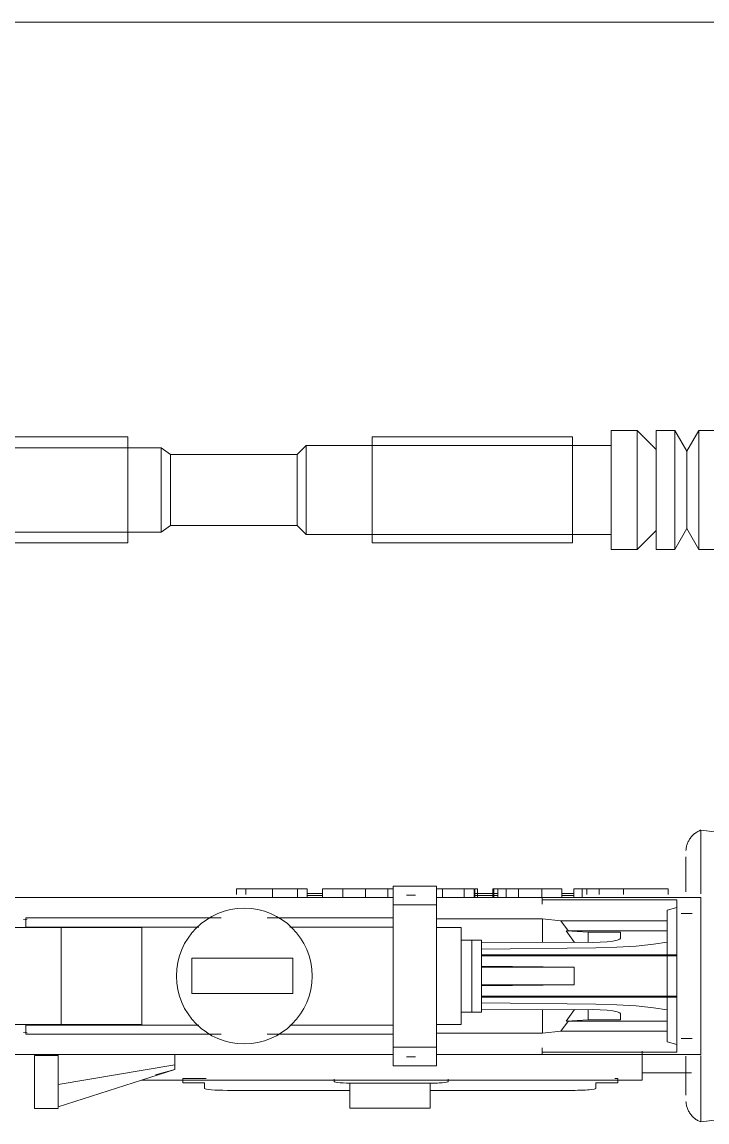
# Model space of a CAD drawing. Header units: inches. Extents: x -10318 to -7858, y -1627 to -453.
# Drawn here: x -8851.71 to -8846.88, y -579.06 to -571.31 of the extents above; entities that cross this region are included whole.
import ezdxf

# ---------------------------------------------------------------- set-up
doc = ezdxf.new("R2010")
doc.units = ezdxf.units.IN
doc.header["$MEASUREMENT"] = 0
doc.layers.add('A-FLOR', color=192, linetype='Continuous', lineweight=18)
doc.layers.add('A-GENM', color=13, linetype='Continuous', lineweight=9)

# ---------------------------------------------------------------- blocks, each defined once
blk = doc.blocks.new('M4_Assault_Rifle_14308 - M4_Assault_Rifle_14308-5156037-4-Lower')
at = {"layer": 'A-GENM'}
for p, q in [((14.8345, 0.4197), (14.6516, 0.4197)), ((14.6516, 0), (14.6516, 0.4197)), ((14.9691, 0.2852), (14.8345, 0.4197)), ((14.8345, 0), (14.8345, 0.4197)), ((15.1003, 0.4197), (14.9691, 0.4197)), ((14.9691, 0), (14.9691, 0.4197)), ((15.1854, 0.2724), (15.1003, 0.4197)), ((15.1003, 0), (15.1003, 0.4197)), ((15.2704, 0.4197), (15.1854, 0.2724)), ((15.3797, 0.4197), (15.2704, 0.4197)), ((15.2704, 0.4197), (15.2704, 0)), ((11.2407, 0.3741), (9.8288, 0.3741)), ((11.2407, 0), (11.2407, 0.3741)), ((12.4989, 0.3137), (12.4351, 0.2498)), ((14.6516, 0.3137), (12.4989, 0.3137)), ((12.4989, 0), (12.4989, 0.3137)), ((14.3779, 0.3741), (12.966, 0.3741)), ((12.966, 0), (12.966, 0.3741)), ((14.3779, 0), (14.3779, 0.3741)), ((11.4754, 0.297), (8.3485, 0.297)), ((11.5428, 0.2498), (11.4754, 0.297)), ((11.4754, 0), (11.4754, 0.297)), ((12.4351, 0.2498), (11.5428, 0.2498)), ((11.5428, 0), (11.5428, 0.2498)), ((12.4351, 0), (12.4351, 0.2498)), ((15.1854, 0), (15.1854, 0.2724)), ((11.2407, -0.3741), (11.2407, 0)), ((11.4754, -0.297), (11.4754, 0)), ((11.5428, -0.2498), (11.5428, 0)), ((12.4351, -0.2498), (12.4351, 0)), ((12.4989, -0.3137), (12.4989, 0)), ((12.966, -0.3741), (12.966, 0)), ((14.3779, -0.3741), (14.3779, 0)), ((14.6516, -0.4197), (14.6516, 0)), ((14.8345, -0.4197), (14.8345, 0)), ((14.9691, -0.4197), (14.9691, 0)), ((15.1003, -0.4197), (15.1003, 0)), ((15.1854, -0.2724), (15.1854, 0)), ((15.2704, 0), (15.2704, -0.4197)), ((8.3485, -0.297), (11.4754, -0.297)), ((11.4754, -0.297), (11.5428, -0.2498)), ((11.5428, -0.2498), (12.4351, -0.2498)), ((12.4351, -0.2498), (12.4989, -0.3137)), ((14.8345, -0.4197), (14.9691, -0.2852)), ((15.1003, -0.4197), (15.1854, -0.2724)), ((15.1854, -0.2724), (15.2704, -0.4197)), ((9.8288, -0.3741), (11.2407, -0.3741)), ((12.4989, -0.3137), (14.6516, -0.3137)), ((12.966, -0.3741), (14.3779, -0.3741)), ((14.6516, -0.4197), (14.8345, -0.4197)), ((14.9691, -0.4197), (15.1003, -0.4197)), ((15.2704, -0.4197), (15.3797, -0.4197))]:
    blk.add_line(p, q, dxfattribs=at)
blk = doc.blocks.new('M4_Assault_Rifle_14308 - M4_Assault_Rifle_14308-V5-4-Lower')
at = {"layer": 'A-GENM'}
for p, q in [((1.8297, 0.9593), (1.2853, 1.0295)), ((1.2853, 0.5793), (1.2853, 1.0295)), ((1.1796, 0.5946), (1.1796, 0.8411)), ((1.1796, 0.5946), (1.1796, 0.8411)), ((-0.5819, 0.6335), (-0.8867, 0.6335)), ((-0.8867, 0.6335), (-0.8867, 0.5017)), ((-0.5819, 0.5017), (-0.5819, 0.6335)), ((-5.1793, 0.5537), (-3.1425, 0.5537)), ((-3.1425, 0.5537), (-2.5849, 0.5537)), ((-2.5849, 0.5537), (-0.8867, 0.5537)), ((-1.9929, 0.6153), (-1.9268, 0.6153)), ((-1.9929, 0.5756), (-1.9929, 0.6153)), ((-1.9268, 0.6153), (-1.7384, 0.6153)), ((-1.9268, 0.5756), (-1.9268, 0.6153)), ((-1.7384, 0.6153), (-1.5624, 0.6153)), ((-1.7384, 0.5537), (-1.7384, 0.6153)), ((-1.5624, 0.6153), (-1.4929, 0.6153)), ((-1.5624, 0.5537), (-1.5624, 0.6153)), ((-1.4929, 0.5537), (-1.4929, 0.6153)), ((-1.4929, 0.5809), (-1.3857, 0.5809)), ((-1.3857, 0.5682), (-1.4929, 0.5682)), ((-1.3857, 0.6153), (-1.2429, 0.6153)), ((-1.3857, 0.5537), (-1.3857, 0.6153)), ((-1.2429, 0.6153), (-1.0829, 0.6153)), ((-1.2429, 0.5537), (-1.2429, 0.6153)), ((-1.0829, 0.6153), (-0.9253, 0.6153)), ((-1.0829, 0.5537), (-1.0829, 0.6153)), ((-0.9253, 0.6153), (-0.8867, 0.6153)), ((-0.9253, 0.5537), (-0.9253, 0.6153)), ((-0.7297, 0.571), (-0.7919, 0.571)), ((-0.5819, 0.6153), (-0.5377, 0.6153)), ((-0.5819, 0.5537), (0.1651, 0.5537)), ((-0.5377, 0.6153), (-0.3862, 0.6153)), ((-0.5377, 0.5537), (-0.5377, 0.6153)), ((-0.3862, 0.6153), (-0.3143, 0.6153)), ((-0.3862, 0.5537), (-0.3862, 0.6153)), ((-0.3143, 0.5537), (-0.3143, 0.6153)), ((-0.3114, 0.6153), (-0.2905, 0.6153)), ((-0.3114, 0.5537), (-0.3114, 0.6153)), ((-0.3114, 0.5809), (-0.1489, 0.5809)), ((-0.1489, 0.5682), (-0.3114, 0.5682)), ((-0.2905, 0.5537), (-0.2905, 0.6153)), ((-0.1489, 0.6153), (-0.1834, 0.6153)), ((-0.1834, 0.6153), (-0.1761, 0.6153)), ((-0.1834, 0.5537), (-0.1834, 0.6153)), ((-0.1834, 0.5537), (-0.1834, 0.6153)), ((-0.1761, 0.6153), (-0.1489, 0.6153)), ((-0.1761, 0.5537), (-0.1761, 0.6153)), ((-0.1489, 0.6153), (-0.0898, 0.6153)), ((-0.1489, 0.5537), (-0.1489, 0.6153)), ((-0.0898, 0.6153), (-0.0016, 0.6153)), ((-0.0898, 0.5537), (-0.0898, 0.6153)), ((-0.0016, 0.6153), (0.1619, 0.6153)), ((-0.0016, 0.5537), (-0.0016, 0.6153)), ((0.1619, 0.6153), (0.3047, 0.6153)), ((0.1619, 0.6153), (0.1619, 0.5537)), ((0.1651, 0.5537), (1.0668, 0.5537)), ((0.1651, 0.5537), (0.1651, 0.5064)), ((0.3047, 0.5537), (0.3047, 0.6153)), ((0.3047, 0.5809), (0.3881, 0.5809)), ((0.3881, 0.5682), (0.3047, 0.5682)), ((0.3881, 0.6153), (0.4476, 0.6153)), ((0.3881, 0.5537), (0.3881, 0.6153)), ((0.4476, 0.6153), (0.48, 0.6153)), ((0.4476, 0.5537), (0.4476, 0.6153)), ((0.48, 0.6153), (0.5663, 0.6153)), ((0.48, 0.5756), (0.48, 0.6153)), ((0.5663, 0.6153), (0.7393, 0.6153)), ((0.5663, 0.5756), (0.5663, 0.6153)), ((0.7393, 0.6153), (1.0547, 0.6153)), ((0.7393, 0.5756), (0.7393, 0.6153)), ((1.0547, 0.5756), (1.0547, 0.6153)), ((1.0668, 0.5537), (1.2853, 0.5537)), ((1.2853, 0.5537), (1.2853, 0.4583)), ((-0.8867, -0.5017), (-0.8867, 0.5017)), ((-0.8867, 0.5017), (-0.5819, 0.5017)), ((-0.5819, 0.5017), (-0.5819, -0.5017)), ((1.1143, 0.5376), (0.1651, 0.5376)), ((1.1143, 0.4821), (1.0478, 0.4642)), ((1.1143, 0.5376), (1.1143, 0.4821)), ((1.1143, 0.1423), (1.1143, 0.4821)), ((1.2853, 0), (1.2853, 0.4716)), ((-3.4949, 0.3989), (-3.4699, 0.4014)), ((-2.0997, 0.4112), (-3.4796, 0.4112)), ((-3.4796, 0.4112), (-3.4796, 0.3455)), ((-0.8867, 0.4112), (-1.7752, 0.4112)), ((-0.5819, 0.4025), (0.1662, 0.4025)), ((0.1662, 0.4025), (0.2977, 0.3897)), ((0.1662, 0.2367), (0.1662, 0.4025)), ((0.2977, 0.3897), (1.0478, 0.3897)), ((0.2977, 0.3897), (0.3512, 0.3171)), ((1.0478, 0.4642), (1.0478, 0.3897)), ((1.0478, 0.3897), (1.0478, 0.318)), ((1.2235, 0.4398), (1.146, 0.4398)), ((-3.6157, 0.3417), (-3.2292, 0.3417)), ((-3.4796, 0.3455), (-2.2585, 0.3455)), ((-3.2292, 0.3417), (-2.6591, 0.3417)), ((-3.2292, -0.3417), (-3.2292, 0.3417)), ((-2.6591, 0.3417), (-2.6591, -0.3417)), ((-1.6164, 0.3455), (-0.8867, 0.3455)), ((-0.5819, 0.3417), (-0.4058, 0.3417)), ((-0.4058, -0.3417), (-0.4058, 0.3417)), ((0.3335, 0.318), (0.4889, 0.31)), ((0.3938, 0.2361), (0.3335, 0.318)), ((1.0478, 0.318), (0.3505, 0.318)), ((1.0478, 0.318), (1.0478, 0.2396)), ((-0.4058, 0.2534), (-0.3319, 0.2534)), ((-0.3319, 0.2534), (-0.2621, 0.2534)), ((-0.3319, 0.2534), (-0.3319, -0.2546)), ((-0.2621, -0.2546), (-0.2621, 0.2534)), ((0.5221, 0.2357), (-0.2621, 0.2378)), ((0.4889, 0.31), (0.7182, 0.31)), ((0.4889, 0.2358), (0.4889, 0.31)), ((0.7182, 0.31), (0.7182, 0.2676)), ((1.0478, 0.1423), (1.0478, 0.2396)), ((0.5437, 0.1986), (-0.2621, 0.19)), ((-2.3081, 0.125), (-1.5941, 0.125)), ((-2.3081, 0.125), (-2.3081, -0.1238)), ((-1.5941, -0.1238), (-1.5941, 0.125)), ((-0.2621, 0.1498), (0.5437, 0.1498)), ((-0.2621, 0.1423), (0.5437, 0.1423)), ((1.0478, 0.1498), (0.5437, 0.1498)), ((1.0478, 0.1423), (0.5437, 0.1423)), ((1.0478, 0.1498), (1.1143, 0.1498)), ((1.0478, 0.1498), (1.0478, -0.1482)), ((1.0478, 0.1423), (1.1143, 0.1423)), ((1.1143, 0.1498), (1.1143, -0.1482)), ((-0.2621, 0.0693), (0.391, 0.0615)), ((0.391, 0.0615), (-0.2621, 0.0615)), ((0.391, 0.0615), (0.391, -0.0615)), ((0.391, -0.0615), (-0.2621, -0.0693)), ((0.391, -0.0615), (-0.2621, -0.0615)), ((1.2853, -0.4716), (1.2853, 0)), ((-1.5941, -0.1238), (-2.3081, -0.1238)), ((-0.2621, -0.1423), (0.5437, -0.1423)), ((0.5437, -0.1482), (-0.2621, -0.1482)), ((1.0478, -0.1423), (0.5437, -0.1423)), ((0.5437, -0.1482), (1.0478, -0.1482)), ((1.0478, -0.1423), (1.1143, -0.1423)), ((1.0478, -0.1423), (1.0478, -0.2396)), ((1.1143, -0.1482), (1.0478, -0.1482)), ((1.1143, -0.1423), (1.1143, -0.4821)), ((0.5437, -0.1986), (-0.2621, -0.19)), ((-0.3319, -0.2546), (-0.4058, -0.2546)), ((-0.2621, -0.2546), (-0.3319, -0.2546)), ((-0.2621, -0.2378), (0.5221, -0.2357)), ((0.1662, -0.4025), (0.1662, -0.2367)), ((0.3335, -0.318), (0.3938, -0.2361)), ((0.4889, -0.31), (0.3335, -0.318)), ((0.4889, -0.31), (0.4889, -0.2358)), ((0.7182, -0.31), (0.4889, -0.31)), ((0.7182, -0.2676), (0.7182, -0.31)), ((1.0478, -0.2396), (1.0478, -0.318)), ((-3.2292, -0.3417), (-3.6157, -0.3417)), ((-3.4796, -0.3455), (-3.4796, -0.4112)), ((-3.4796, -0.3455), (-2.2585, -0.3455)), ((-2.6591, -0.3417), (-3.2292, -0.3417)), ((-1.6164, -0.3455), (-0.8867, -0.3455)), ((-0.4058, -0.3417), (-0.5819, -0.3417)), ((0.3512, -0.3171), (0.2977, -0.3897)), ((0.3505, -0.318), (1.0478, -0.318)), ((1.0478, -0.3897), (1.0478, -0.318)), ((-3.4699, -0.4014), (-3.4949, -0.3989)), ((-3.4796, -0.4112), (-2.0997, -0.4112)), ((-1.7752, -0.4112), (-0.8867, -0.4112)), ((0.1662, -0.4025), (-0.5819, -0.4025)), ((0.2977, -0.3897), (0.1662, -0.4025)), ((1.0478, -0.3897), (0.2977, -0.3897)), ((1.0478, -0.4642), (1.0478, -0.3897)), ((1.1143, -0.4821), (1.0478, -0.4642)), ((1.146, -0.4398), (1.2235, -0.4398)), ((1.2853, -0.4583), (1.2853, -0.5537)), ((-0.8867, -0.5017), (-0.8867, -0.6335)), ((-0.8867, -0.5017), (-0.5819, -0.5017)), ((-0.5819, -0.6335), (-0.5819, -0.5017)), ((0.1651, -0.5064), (0.1651, -0.5537)), ((0.1651, -0.5376), (1.1143, -0.5376)), ((0.871, -0.6024), (0.871, -0.5301)), ((1.1143, -0.4821), (1.1143, -0.5376)), ((-3.1425, -0.5537), (-5.1793, -0.5537)), ((-3.2495, -0.561), (-3.4173, -0.561)), ((-3.4173, -0.561), (-3.4173, -0.9332)), ((-3.4173, -0.561), (-3.4173, -0.5859)), ((-3.2495, -0.7653), (-3.2495, -0.5537)), ((-2.5849, -0.5537), (-3.1425, -0.5537)), ((-0.8867, -0.5537), (-2.5849, -0.5537)), ((-2.4268, -0.5537), (-2.4268, -0.627)), ((-0.7919, -0.571), (-0.7297, -0.571)), ((0.1651, -0.5537), (-0.5819, -0.5537)), ((1.0668, -0.5537), (0.1651, -0.5537)), ((0.871, -0.7342), (0.871, -0.6024)), ((1.2853, -0.5537), (1.0668, -0.5537)), ((1.1796, -0.8411), (1.1796, -0.5661)), ((1.2853, -1.0295), (1.2853, -0.5598)), ((-2.4268, -0.627), (-3.2495, -0.7653)), ((-3.2495, -0.923), (-2.4268, -0.6592)), ((-2.5627, -0.6975), (-2.4268, -0.6592)), ((-2.4268, -0.627), (-2.4268, -0.6592)), ((-0.8867, -0.6335), (-0.5819, -0.6335)), ((0.871, -0.6823), (1.2187, -0.6823)), ((-3.2495, -0.923), (-3.2495, -0.7653)), ((-2.6627, -0.7342), (0.871, -0.7342)), ((-2.3716, -0.7218), (-2.3716, -0.753)), ((-2.2069, -0.7218), (-2.3716, -0.7218)), ((-2.3716, -0.753), (-2.2169, -0.753)), ((-2.2169, -0.753), (-2.2169, -0.7922)), ((-1.3026, -0.7436), (-1.3026, -0.7274)), ((-1.193, -0.9321), (-1.193, -0.7568)), ((-1.193, -0.7568), (-1.1595, -0.7568)), ((-0.6414, -0.7561), (-1.1595, -0.7561)), ((-0.6264, -0.7568), (-0.6264, -0.9321)), ((-0.4983, -0.7274), (-0.4983, -0.7436)), ((0.5432, -0.7922), (0.5432, -0.753)), ((0.5432, -0.753), (0.6978, -0.753)), ((0.6978, -0.7218), (0.6774, -0.7218)), ((0.6978, -0.753), (0.6978, -0.7218)), ((1.1796, -0.8411), (1.1796, -0.7173)), ((-2.0554, -0.8063), (-1.193, -0.8063)), ((-0.6264, -0.8063), (0.3816, -0.8063)), ((-3.4173, -0.9082), (-3.4173, -0.9332)), ((-3.2495, -0.9332), (-3.2495, -0.9268)), ((-3.2495, -0.9332), (-3.2495, -0.9268)), ((-3.4173, -0.9332), (-3.2495, -0.9332)), ((-1.193, -0.9321), (-0.6264, -0.9321)), ((1.2853, -1.0295), (1.8297, -0.9593))]:
    blk.add_line(p, q, dxfattribs=at)
at = {"layer": 'A-GENM', "flags": 128}
for points in [[(1.1796, 0.8844), (1.1801, 0.8909), (1.1808, 0.8975), (1.1818, 0.904), (1.1831, 0.9105), (1.1846, 0.9169), (1.1864, 0.9232), (1.1884, 0.9295), (1.1907, 0.9356), (1.1932, 0.9417), (1.196, 0.9477), (1.199, 0.9536), (1.2022, 0.9593), (1.2056, 0.9649), (1.2093, 0.9704), (1.2132, 0.9757), (1.2173, 0.9808), (1.2216, 0.9858), (1.2261, 0.9906), (1.2308, 0.9953), (1.2357, 0.9997), (1.2407, 1.0039), (1.2459, 1.008), (1.2513, 1.0118), (1.2568, 1.0154), (1.2625, 1.0187), (1.2683, 1.0219), (1.2742, 1.0248), (1.2802, 1.0275), (1.2853, 1.0295)], [(0.7182, 0.2676), (0.7133, 0.2599), (0.6951, 0.2527), (0.6647, 0.2463), (0.624, 0.2411), (0.5754, 0.2375), (0.5221, 0.2357)], [(1.0478, 0.2396), (0.95, 0.2236), (0.8292, 0.211), (0.6914, 0.2025), (0.5437, 0.1986)], [(1.0478, -0.2396), (0.95, -0.2236), (0.8292, -0.211), (0.6914, -0.2025), (0.5437, -0.1986)], [(0.5221, -0.2357), (0.5754, -0.2375), (0.624, -0.2411), (0.6647, -0.2463), (0.6951, -0.2527), (0.7133, -0.2599), (0.7182, -0.2676)], [(1.2853, -1.0295), (1.2792, -1.027), (1.2732, -1.0243), (1.2673, -1.0214), (1.2615, -1.0182), (1.2559, -1.0148), (1.2504, -1.0111), (1.245, -1.0073), (1.2399, -1.0032), (1.2348, -0.999), (1.23, -0.9945), (1.2253, -0.9898), (1.2209, -0.985), (1.2166, -0.98), (1.2125, -0.9748), (1.2087, -0.9695), (1.205, -0.964), (1.2016, -0.9584), (1.1984, -0.9526), (1.1955, -0.9467), (1.1928, -0.9407), (1.1903, -0.9346), (1.188, -0.9284), (1.1861, -0.9221), (1.1843, -0.9158), (1.1829, -0.9094), (1.1816, -0.9029), (1.1807, -0.8964), (1.18, -0.8898), (1.1796, -0.8844)]]:
    blk.add_lwpolyline(points, dxfattribs=at)
at = {"layer": 'A-GENM'}
for start, end in [(360, 180), (180, 360)]:
    blk.add_arc((-1.9374, 0), 0.4785, start, end, dxfattribs=at)
for centre, major_axis, start_param, end_param in [((-1.1595, -0.7436), (0.1431, 0), 3.141593, 4.712389), ((-0.6414, -0.7436), (-0.1431, 0), 1.570796, 3.141593), ((-2.0554, -0.7922), (0.1616, 0), 3.141593, 4.712389), ((0.3816, -0.7922), (-0.1616, 0), 1.570796, 3.141593)]:
    blk.add_ellipse(centre, major_axis=major_axis, ratio=0.087156, start_param=start_param, end_param=end_param, dxfattribs=at)

msp = doc.modelspace()

# ---------------------------------------------------------------- linework, layer by layer
at = {"layer": 'A-FLOR'}
msp.add_line((-8713.4953, -571.3081), (-8889.43, -571.3081), dxfattribs=at)

# ---------------------------------------------------------------- block references
at = {"layer": 'A-GENM'}
for name, p in [('M4_Assault_Rifle_14308 - M4_Assault_Rifle_14308-5156037-4-Lower', (-8862.2081, -574.6077)), ('M4_Assault_Rifle_14308 - M4_Assault_Rifle_14308-V5-4-Lower', (-8848.2081, -578.0354))]:
    msp.add_blockref(name, p, dxfattribs=at)

doc.saveas('drawing.dxf')
